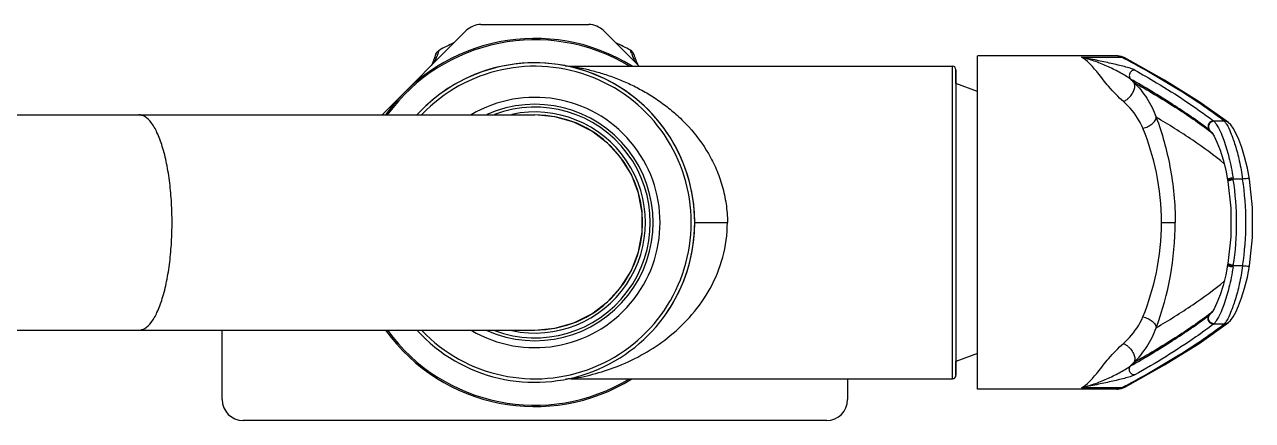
# Model space of a CAD drawing. Header units: millimetres. Extents: x 120 to 1856, y -818 to 764.
# Drawn here: x 1471.3 to 1648, y -227.8 to -170.8 of the extents above; entities that cross this region are included whole.
import ezdxf

# ---------------------------------------------------------------- set-up
doc = ezdxf.new("R2010")
doc.units = ezdxf.units.MM
doc.header["$LTSCALE"] = 0.1

msp = doc.modelspace()

# ---------------------------------------------------------------- linework, layer by layer
at = {"color": 7, "linetype": 'Continuous'}
for p, q in [((1537.0092, -170.8105), (1552.5239, -170.8105)), ((1522.7661, -183.811), (1534.8879, -171.6892)), ((1554.6453, -171.6892), (1559.7734, -176.8173)), ((1530.9017, -174.8316), (1530.9636, -174.6605)), ((1530.9636, -174.6605), (1531.0178, -174.5052)), ((1558.51, -174.5052), (1558.5138, -174.5073)), ((1558.5615, -174.6517), (1558.51, -174.5052)), ((1558.6837, -174.9839), (1558.5615, -174.6517)), ((1608.4449, -175.3151), (1608.4949, -175.311)), ((1608.4449, -223.3069), (1608.4449, -175.3151)), ((1628.5482, -175.311), (1608.5001, -175.311)), ((1623.4369, -175.5163), (1629.224, -175.5163)), ((1629.224, -175.5163), (1628.54, -175.311)), ((1629.6929, -175.6245), (1629.2036, -175.4172)), ((1629.6408, -175.7383), (1629.224, -175.5163)), ((1550.033, -176.8186), (1604.864, -176.8114)), ((1604.8699, -221.8114), (1604.864, -176.8114)), ((1605.364, -177.3113), (1605.3637, -182.311)), ((1605.365, -179.3111), (1605.364, -177.3113)), ((1605.3643, -179.3111), (1605.3639, -182.811)), ((1608.4449, -180.449), (1605.3643, -179.311)), ((1605.3637, -182.811), (1605.3653, -199.3151)), ((1462.9573, -183.811), (1544.7682, -183.811)), ((1643.9619, -184.7061), (1642.4719, -184.7061)), ((1644.5703, -184.904), (1644.566, -184.9007)), ((1642.1144, -186.2778), (1641.8749, -186.0182)), ((1642.0621, -186.2711), (1642.0381, -186.2527)), ((1642.1937, -186.384), (1642.1092, -186.3074)), ((1642.1234, -186.2894), (1642.1144, -186.2778)), ((1642.1234, -186.2895), (1642.1773, -186.3629)), ((1644.4559, -193.1532), (1644.4814, -193.3092)), ((1644.5183, -193.2632), (1644.4815, -193.31)), ((1644.4815, -193.3098), (1644.4945, -193.3911)), ((1644.5252, -193.3502), (1644.4946, -193.392)), ((1646.6178, -193.0571), (1645.2712, -193.0571)), ((1567.7698, -199.3152), (1572.4701, -199.3153)), ((1605.3654, -199.311), (1605.3688, -219.048)), ((1634.9607, -199.311), (1636.9203, -199.311)), ((1644.4559, -205.4688), (1644.1892, -206.8581)), ((1644.4815, -205.312), (1644.4561, -205.4679)), ((1644.5183, -205.3588), (1644.4815, -205.3121)), ((1644.4946, -205.2296), (1644.4817, -205.3109)), ((1644.5252, -205.2718), (1644.4946, -205.23)), ((1646.6178, -205.5648), (1645.2712, -205.5648)), ((1640.3683, -216.7078), (1644.5703, -213.718)), ((1641.8749, -212.6037), (1642.1144, -212.3443)), ((1642.0794, -212.3203), (1642.0894, -212.3085)), ((1642.0981, -212.3232), (1642.1092, -212.3145)), ((1642.1092, -212.3145), (1642.1935, -212.2381)), ((1642.1143, -212.3443), (1642.1239, -212.3318)), ((1642.1768, -212.2597), (1642.1238, -212.332)), ((1644.5703, -213.718), (1644.5663, -213.7211)), ((1462.9573, -214.811), (1544.7682, -214.811)), ((1499.7666, -224.8105), (1499.7666, -214.811)), ((1642.4719, -213.9158), (1643.9619, -213.9158)), ((1605.3688, -217.9249), (1605.3695, -219.3108)), ((1605.3688, -219.048), (1605.3698, -221.3112)), ((1608.4449, -218.174), (1605.3695, -219.311)), ((1605.3698, -221.3113), (1605.3702, -219.3108)), ((1549.9832, -221.8186), (1550.3259, -221.7625)), ((1549.9832, -221.8186), (1604.8699, -221.8114)), ((1589.7666, -221.8134), (1589.7666, -224.8105)), ((1608.4949, -223.3109), (1608.4449, -223.3069)), ((1628.5482, -223.311), (1608.5001, -223.311)), ((1629.224, -223.1057), (1623.4368, -223.1057)), ((1629.224, -223.1057), (1628.54, -223.311)), ((1629.1998, -223.2059), (1629.6929, -222.9975)), ((1629.224, -223.1057), (1629.6409, -222.8836)), ((1586.7666, -227.8105), (1502.7666, -227.8105))]:
    msp.add_line(p, q, dxfattribs=at)
for points in [[(1531.0097, -174.5097), (1530.9306, -174.5593), (1530.7472, -174.7202), (1530.6149, -174.903), (1530.5309, -175.091)], [(1558.997, -175.0913), (1558.8655, -174.8277), (1558.6509, -174.5989), (1558.5138, -174.5073)], [(1629.2036, -175.4172), (1628.6494, -175.3141), (1628.5392, -175.311)], [(1644.5703, -184.904), (1640.3716, -181.9163), (1635.3871, -178.8038), (1629.6929, -175.6245)], [(1560.2043, -200.7189), (1560.2046, -197.906), (1559.679, -195.0774), (1558.6496, -192.4151), (1557.1516, -189.9889), (1555.235, -187.8787), (1552.9601, -186.1526), (1550.3942, -184.868), (1547.6272, -184.0769), (1544.7682, -183.811)], [(1647.6058, -193.0589), (1647.3097, -191.4642), (1646.9162, -189.8703), (1646.4893, -188.4955), (1646.0594, -187.3525), (1645.6485, -186.4401), (1645.267, -185.7432), (1644.9065, -185.2327), (1644.566, -184.9007)], [(1642.1773, -186.3629), (1642.5066, -186.9027), (1642.9215, -187.757), (1643.3727, -188.8965), (1643.8114, -190.2656)], [(1643.8114, -190.2656), (1644.1929, -191.7806), (1644.4559, -193.1532)], [(1644.4946, -193.392), (1644.9052, -197.264), (1644.9048, -201.3652), (1644.4946, -205.23)], [(1647.6058, -205.563), (1648.0354, -201.4815), (1648.0363, -197.1571), (1647.6058, -193.0589)], [(1544.7682, -214.811), (1547.6269, -214.5451), (1550.3935, -213.7542), (1552.9589, -212.4701), (1555.2335, -210.7446), (1557.15, -208.6352), (1558.6482, -206.2097), (1559.6781, -203.5478), (1560.2043, -200.7189)], [(1644.5657, -213.7215), (1644.9006, -213.3963), (1645.2606, -212.8893), (1645.6407, -212.1977), (1646.0498, -211.2927), (1646.4786, -210.1576), (1646.9062, -208.7872), (1647.3027, -207.1898), (1647.6058, -205.563)], [(1644.1892, -206.8581), (1643.807, -208.3717), (1643.3686, -209.737), (1642.9184, -210.8719), (1642.5049, -211.7223), (1642.1768, -212.2597)], [(1629.6929, -222.9975), (1635.3834, -219.8203), (1640.3683, -216.7078)], [(1628.5392, -223.311), (1628.6475, -223.308), (1629.1998, -223.2059)]]:
    msp.add_lwpolyline(points, dxfattribs=at)
for centre, radius, start, end in [((1537.0092, -173.8105), 3, 90.00001, 135.00001), ((1552.5239, -173.8105), 3, 45.00001, 90.00001), ((1544.7669, -199.311), 26.5, 58.138235, 144.174621), ((1544.7669, -199.311), 26.3, 58.824886, 143.850342), ((1515.0047, -168.984), 16.9384, 338.554075, 339.804094), ((1544.7639, -199.3065), 28.356, 114.259438, 118.997322), ((1544.7639, -199.3065), 28.356, 61.002698, 65.721381), ((1544.7669, -199.311), 23, 79.041891, 137.613195), ((1544.77, -199.3156), 22.9993, 222.529439, 137.444721), ((1515.6957, -170.2383), 15.6087, 335.500835, 341.864588), ((1515.6963, -170.2392), 15.6087, 335.757308, 341.867132), ((1514.5194, -168.7822), 17.4639, 334.555955, 337.981218), ((1514.7782, -168.8951), 17.1818, 338.006641, 338.554312), ((1574.8333, -168.8516), 17.2747, 200.792819, 201.489788), ((1574.9365, -168.811), 17.3855, 201.489885, 201.614421), ((1574.906, -168.8202), 17.3538, 201.623272, 205.452939), ((1573.8328, -170.2392), 15.6087, 198.131446, 204.216268), ((1544.77, -199.3156), 22.4999, 223.709619, 136.288378), ((1544.7694, -199.3147), 23, 324.155224, 79.048038), ((1550.0333, -172.1078), 4.7107, 259.058741, 269.994596), ((1604.864, -177.3114), 0.5, 0.007507, 90.007507), ((1643.3829, -165.8112), 18.2107, 224.878665, 226.915195), ((1544.7669, -199.311), 18.019, 239.42605, 120.576311), ((1544.7669, -199.311), 17.0192, 246.069091, 113.930909), ((1544.7669, -199.311), 16.612, 249.548713, 110.451287), ((1544.7669, -199.311), 15.912, 257.94472, 102.054643), ((1544.7669, -199.311), 15.5, 270, 90), ((1639.0815, -189.0728), 5.5284, 52.172176, 52.726807), ((1641.6526, -185.6753), 1.269, 47.942371, 49.789044), ((1640.8634, -187.251), 4.0328, 31.415899, 32.260043), ((1638.7436, -189.9859), 5.055, 52.16703, 52.767853), ((1647.868, -181.2944), 7.6533, 217.572479, 220.380993), ((1641.1479, -186.8882), 1.1338, 50.115363, 52.110631), ((1647.9691, -181.32), 7.695, 217.629817, 219.477791), ((1647.965, -181.3234), 7.6896, 219.477967, 220.402396), ((1634.7427, -192.4686), 9.5844, 39.961046, 40.431971), ((1637.8976, -191.7152), 6.8543, 52.088855, 52.585715), ((1634.722, -192.4859), 9.6113, 38.677197, 39.960677), ((1634.8183, -192.5132), 9.5744, 39.155522, 40.403184), ((1572.2772, -203.9238), 73.7984, 8.467478, 8.603067), ((1622.7677, -196.6257), 22.7847, 8.789862, 9.010984), ((1605.1785, -199.3439), 40.5827, 0.046526, 8.787658), ((1605.7927, -199.311), 41.3014, 351.290759, 8.709241), ((1593.2662, -199.2524), 43.6541, 339.608088, 359.923082), ((1605.4101, -199.2959), 40.3511, 351.187187, 359.978608), ((1572.275, -194.6978), 73.8007, 351.39696, 351.53252), ((1622.7686, -201.9964), 22.7839, 350.989019, 351.210114), ((1647.868, -217.3275), 7.6532, 139.619058, 142.427583), ((1638.7431, -208.6354), 5.0558, 307.232188, 307.832912), ((1641.1478, -211.7337), 1.1338, 307.889395, 309.884854), ((1647.9691, -217.302), 7.695, 140.52219, 142.370184), ((1647.965, -217.2986), 7.6896, 139.597601, 140.522014), ((1634.7438, -206.1543), 9.5829, 319.568681, 319.950805), ((1637.7713, -206.7428), 7.0613, 307.174675, 307.788076), ((1634.722, -206.1361), 9.6113, 320.043493, 321.321726), ((1634.8186, -206.109), 9.5741, 319.596993, 320.843223), ((1640.869, -211.3745), 4.0262, 327.745884, 328.553385), ((1544.7669, -199.311), 26.5, 215.825433, 301.813386), ((1544.7669, -199.311), 26.3, 216.158334, 301.13725), ((1639.0809, -209.5484), 5.5293, 307.27324, 307.827775), ((1641.6526, -212.9467), 1.2691, 310.210984, 312.057664), ((1643.3814, -232.8095), 18.2087, 133.084137, 135.120812), ((1549.9848, -226.5287), 4.7102, 90.019966, 100.645775), ((1544.8664, -189.5249), 32.6966, 279.611866, 280.018306), ((1604.8698, -221.3114), 0.5, 270.007507, 0.019468), ((1502.7666, -224.8105), 3, 180.00001, 270.00001), ((1586.7666, -224.8105), 3, 270.00001, 0.00001)]:
    msp.add_arc(centre, radius, start, end, dxfattribs=at)
for points in [[(1530.5309, -175.091), (1530.5704, -174.9725), (1530.6325, -174.8594), (1530.7114, -174.7625)], [(1530.7114, -174.7625), (1530.7934, -174.6612), (1530.8963, -174.5739), (1531.0097, -174.5097)], [(1629.6929, -175.6245), (1629.5512, -175.5493), (1629.3843, -175.5112), (1629.224, -175.5163)], [(1550.0331, -176.8186), (1550.0343, -176.8186), (1550.0356, -176.8186), (1550.0369, -176.8186)], [(1644.566, -184.9007), (1644.3974, -184.7729), (1644.1734, -184.7014), (1643.9619, -184.7061)], [(1644.5663, -213.7211), (1644.3976, -213.849), (1644.1735, -213.9205), (1643.9619, -213.9158)], [(1629.6929, -222.9975), (1629.5512, -223.0727), (1629.3843, -223.1108), (1629.224, -223.1057)]]:
    msp.add_open_spline(points, degree=3, dxfattribs=at)
for points, knots in [([(1630.4788, -178.6608), (1630.244, -178.4704), (1629.6994, -178.1456), (1628.8653, -177.6673), (1627.9823, -177.215), (1626.7922, -176.6537), (1625.2873, -176.0495), (1624.052, -175.6767), (1623.4369, -175.5163)], [0, 0, 0, 0, 0.11704117, 0.24428894, 0.37283189, 0.50095406, 0.75385398, 1, 1, 1, 1]), ([(1631.0945, -177.3627), (1631.005, -177.3124), (1630.7935, -177.2245), (1630.3035, -177.0583), (1629.5944, -176.8616), (1628.6734, -176.6326), (1627.3336, -176.3245), (1625.5814, -175.9531), (1624.1584, -175.665), (1623.4369, -175.5163)], [0, 0, 0, 0, 0.03903597, 0.0867421, 0.19691152, 0.31870136, 0.44777266, 0.71978113, 1, 1, 1, 1]), ([(1629.478, -181.9122), (1628.7126, -181.2324), (1627.4358, -179.882), (1625.9041, -177.926), (1624.6957, -176.4419), (1623.8484, -175.719), (1623.4369, -175.5163)], [0, 0, 0, 0, 0.34798498, 0.62927103, 0.8440843, 1, 1, 1, 1]), ([(1643.9619, -184.7061), (1641.8585, -183.0937), (1637.1764, -179.9363), (1632.2747, -177.1462), (1629.6408, -175.7383)], [0, 0, 0, 0, 0.47018037, 1, 1, 1, 1]), ([(1550.0352, -176.8186), (1550.0125, -176.8187), (1550.1958, -176.8392), (1550.2764, -176.8605), (1550.5719, -176.9072), (1550.9982, -176.9883), (1551.6545, -177.1171), (1552.4849, -177.3041), (1553.3746, -177.5305), (1554.2914, -177.7945), (1555.2262, -178.0919), (1556.4933, -178.5405), (1558.0801, -179.1931), (1559.9576, -180.1233), (1561.8029, -181.212), (1563.5972, -182.4688), (1565.3203, -183.9046), (1567.5197, -186.1007), (1569.4384, -188.6907), (1570.9249, -191.6323), (1571.7941, -194.0659), (1572.3372, -196.648), (1572.4823, -198.4233), (1572.4701, -199.3153)], [0, 0, 0, 0, 0.00197114, 0.00716276, 0.01483023, 0.0242382, 0.0466502, 0.07185256, 0.09857094, 0.12627108, 0.15475287, 0.18377283, 0.24302839, 0.30367727, 0.36564841, 0.42897702, 0.49378049, 0.56023219, 0.6987293, 0.77130391, 0.84600156, 0.92250471, 1, 1, 1, 1]), ([(1631.0945, -177.3627), (1630.9501, -177.3671), (1630.6564, -177.4625), (1630.3586, -177.8104), (1630.277, -178.2608), (1630.3904, -178.5477), (1630.479, -178.661)], [0, 0, 0, 0, 0.24851392, 0.50069654, 0.7523825, 1, 1, 1, 1]), ([(1631.0945, -177.3627), (1632.1483, -177.9543), (1636.0397, -180.2092), (1639.8061, -182.6892), (1642.4295, -184.6735)], [0, 0, 0, 0, 0.26868706, 1, 1, 1, 1]), ([(1629.478, -181.9122), (1629.6199, -181.8422), (1629.898, -181.6715), (1630.336, -181.2985), (1630.7476, -180.7947), (1631.0451, -180.1836), (1631.145, -179.5982), (1631.0377, -179.2393), (1630.9435, -179.1112)], [0, 0, 0, 0, 0.13688127, 0.28061438, 0.49605463, 0.69459375, 0.86251434, 1, 1, 1, 1]), ([(1641.8021, -185.9611), (1640.1037, -184.6689), (1636.3951, -182.1219), (1632.5329, -179.8213), (1630.4788, -178.6608)], [0, 0, 0, 0, 0.47494354, 1, 1, 1, 1]), ([(1630.9435, -179.1112), (1632.9597, -180.2514), (1636.7423, -182.5038), (1640.3771, -184.9937), (1642.0381, -186.2528)], [0, 0, 0, 0, 0.52636145, 1, 1, 1, 1]), ([(1630.9437, -179.1114), (1631.6545, -179.8129), (1632.9461, -181.3779), (1633.8538, -183.2003), (1634.1846, -184.1587)], [0, 0, 0, 0, 0.49621492, 1, 1, 1, 1]), ([(1632.2747, -185.7475), (1632.1224, -185.373), (1631.4199, -183.9417), (1630.365, -182.7), (1629.478, -181.9122)], [0, 0, 0, 0, 0.25417181, 1, 1, 1, 1]), ([(1492.5506, -199.311), (1492.5506, -198.3705), (1492.4973, -196.464), (1492.25, -193.6298), (1491.8236, -190.9058), (1491.2287, -188.4669), (1490.497, -186.4612), (1489.6677, -184.9878), (1488.7737, -184.0539), (1488.0639, -183.811), (1487.7608, -183.811)], [0, 0, 0, 0, 0.1655791, 0.33555038, 0.50054699, 0.65050077, 0.77690666, 0.8751853, 0.94664713, 1, 1, 1, 1]), ([(1632.2748, -185.7475), (1632.5227, -185.6841), (1632.9944, -185.5093), (1633.5976, -185.1299), (1634.0295, -184.6839), (1634.1775, -184.3222), (1634.1846, -184.1587)], [0, 0, 0, 0, 0.29398005, 0.57323164, 0.81200889, 1, 1, 1, 1]), ([(1634.1846, -184.1587), (1635.0421, -186.4766), (1636.4331, -191.4653), (1636.92, -196.6298), (1636.9203, -199.311)], [0, 0, 0, 0, 0.47964521, 1, 1, 1, 1]), ([(1643.9721, -190.8411), (1642.517, -189.6483), (1639.3232, -187.3079), (1635.9689, -185.2114), (1634.1846, -184.1587)], [0, 0, 0, 0, 0.4759524, 1, 1, 1, 1]), ([(1642.4295, -184.6735), (1642.2844, -184.6768), (1641.9894, -184.7683), (1641.687, -185.1119), (1641.6024, -185.5609), (1641.7144, -185.8472), (1641.8021, -185.9611)], [0, 0, 0, 0, 0.24993596, 0.50172395, 0.75233489, 1, 1, 1, 1]), ([(1642.4719, -184.7061), (1642.3269, -184.7093), (1642.0319, -184.8005), (1641.7292, -185.1438), (1641.6442, -185.5929), (1641.7564, -185.8794), (1641.8442, -185.9934)], [0, 0, 0, 0, 0.24986316, 0.50150735, 0.75210581, 1, 1, 1, 1]), ([(1642.5027, -184.733), (1642.358, -184.737), (1642.0639, -184.8294), (1641.7623, -185.1722), (1641.6767, -185.6194), (1641.7878, -185.9048), (1641.8749, -186.0182)], [0, 0, 0, 0, 0.25022027, 0.50242187, 0.75296266, 1, 1, 1, 1]), ([(1642.5027, -184.733), (1642.6165, -184.8355), (1642.8446, -185.1439), (1643.1768, -185.7277), (1643.5451, -186.5222), (1644.0952, -187.9285), (1644.7305, -190.0598), (1645.095, -191.8919), (1645.2453, -192.8844)], [0, 0, 0, 0, 0.05293761, 0.13098934, 0.23253324, 0.35519758, 0.65294767, 1, 1, 1, 1]), ([(1643.9619, -184.7061), (1643.987, -184.7275), (1644.1065, -184.8453), (1644.202, -184.9848), (1644.2737, -185.0984)], [0, 0, 0, 0, 0.1972436, 1, 1, 1, 1]), ([(1644.3051, -185.1489), (1644.5387, -185.5313), (1644.9899, -186.526), (1645.6105, -188.2944), (1646.1964, -190.5331), (1646.4944, -192.1805), (1646.6178, -193.0571)], [0, 0, 0, 0, 0.16241543, 0.39390705, 0.67915016, 1, 1, 1, 1]), ([(1634.9608, -199.311), (1634.9607, -196.8972), (1634.4744, -192.2543), (1633.1096, -187.8009), (1632.2747, -185.7475)], [0, 0, 0, 0, 0.52129028, 1, 1, 1, 1]), ([(1645.2453, -192.8844), (1645.1422, -192.9009), (1644.9539, -192.9364), (1644.6984, -193.0074), (1644.549, -193.0627), (1644.4514, -193.126), (1644.4559, -193.1532)], [0, 0, 0, 0, 0.36871169, 0.68511516, 0.90271829, 1, 1, 1, 1]), ([(1645.2712, -193.0571), (1645.1143, -193.0819), (1644.8975, -193.1245), (1644.6482, -193.2012), (1644.5527, -193.2406), (1644.5183, -193.2632)], [0, 0, 0, 0, 0.60823157, 0.84251545, 1, 1, 1, 1]), ([(1645.2848, -193.144), (1645.1249, -193.1686), (1644.9046, -193.2109), (1644.6534, -193.288), (1644.5582, -193.3273), (1644.5252, -193.3502)], [0, 0, 0, 0, 0.6141936, 0.8474224, 1, 1, 1, 1]), ([(1647.6057, -193.059), (1647.6008, -193.028), (1647.4673, -192.9989), (1647.283, -192.9928), (1646.9676, -193.0095), (1646.7415, -193.0382), (1646.6178, -193.0571)], [0, 0, 0, 0, 0.09369291, 0.30916867, 0.62588996, 1, 1, 1, 1]), ([(1487.7608, -214.811), (1488.0639, -214.811), (1488.7737, -214.568), (1489.6677, -213.6342), (1490.497, -212.1607), (1491.2287, -210.155), (1491.8236, -207.7161), (1492.25, -204.9922), (1492.4973, -202.1579), (1492.5506, -200.2515), (1492.5506, -199.311)], [0, 0, 0, 0, 0.05335287, 0.1248147, 0.22309334, 0.34949923, 0.49945301, 0.66444962, 0.8344209, 1, 1, 1, 1]), ([(1550.5544, -221.7229), (1552.8539, -221.3168), (1557.7398, -219.9081), (1563.4248, -216.5746), (1567.5244, -212.6014), (1570.1778, -208.8142), (1572.0233, -204.3099), (1572.47, -200.9968), (1572.4701, -199.3153)], [0, 0, 0, 0, 0.20638264, 0.44562898, 0.573655, 0.70863487, 0.85138184, 1, 1, 1, 1]), ([(1632.2747, -212.8744), (1633.1097, -210.821), (1634.4746, -206.3677), (1634.9607, -201.7248), (1634.9608, -199.311)], [0, 0, 0, 0, 0.47871538, 1, 1, 1, 1]), ([(1645.2453, -205.7375), (1645.0951, -206.73), (1644.7305, -208.5621), (1644.0952, -210.6935), (1643.5451, -212.0998), (1643.1768, -212.8943), (1642.8446, -213.4781), (1642.6165, -213.7865), (1642.5027, -213.8889)], [0, 0, 0, 0, 0.34705233, 0.64480241, 0.76746676, 0.86901063, 0.94706229, 1, 1, 1, 1]), ([(1646.6178, -205.5648), (1646.4943, -206.4419), (1646.1962, -208.0901), (1645.6099, -210.3297), (1644.989, -212.0982), (1644.5377, -213.0928), (1644.3039, -213.475)], [0, 0, 0, 0, 0.32093066, 0.60621447, 0.83768478, 1, 1, 1, 1]), ([(1645.2453, -205.7375), (1645.1422, -205.7211), (1644.954, -205.6856), (1644.6984, -205.6146), (1644.549, -205.5593), (1644.4514, -205.496), (1644.4559, -205.4688)], [0, 0, 0, 0, 0.36870887, 0.68511107, 0.90271552, 1, 1, 1, 1]), ([(1645.2712, -205.5648), (1645.1143, -205.5401), (1644.8975, -205.4974), (1644.6482, -205.4208), (1644.5527, -205.3813), (1644.5183, -205.3588)], [0, 0, 0, 0, 0.60823365, 0.84251715, 1, 1, 1, 1]), ([(1645.2848, -205.478), (1645.1249, -205.4534), (1644.9046, -205.4111), (1644.6534, -205.334), (1644.5582, -205.2947), (1644.5252, -205.2718)], [0, 0, 0, 0, 0.61419528, 0.84742352, 1, 1, 1, 1]), ([(1647.6057, -205.563), (1647.6008, -205.594), (1647.4673, -205.623), (1647.283, -205.6291), (1646.9676, -205.6125), (1646.7415, -205.5837), (1646.6178, -205.5648)], [0, 0, 0, 0, 0.09369545, 0.3091728, 0.62589381, 1, 1, 1, 1]), ([(1634.1846, -214.4632), (1635.9689, -213.4106), (1639.3232, -211.3141), (1642.5169, -208.9738), (1643.972, -207.7809)], [0, 0, 0, 0, 0.52404511, 1, 1, 1, 1]), ([(1629.478, -216.7098), (1629.7737, -216.4471), (1630.9109, -215.3378), (1631.825, -213.9804), (1632.2747, -212.8744)], [0, 0, 0, 0, 0.2488286, 1, 1, 1, 1]), ([(1630.4788, -219.9612), (1632.5329, -218.8007), (1636.3951, -216.5), (1640.1037, -213.9531), (1641.8021, -212.6608)], [0, 0, 0, 0, 0.52505724, 1, 1, 1, 1]), ([(1642.0381, -212.3692), (1640.3771, -213.6283), (1636.7423, -216.1182), (1632.9597, -218.3706), (1630.9435, -219.5108)], [0, 0, 0, 0, 0.47364164, 1, 1, 1, 1]), ([(1632.2747, -212.8744), (1632.5226, -212.9377), (1632.9943, -213.1125), (1633.5975, -213.4919), (1634.0295, -213.938), (1634.1775, -214.2997), (1634.1846, -214.4632)], [0, 0, 0, 0, 0.29396232, 0.57322836, 0.81200769, 1, 1, 1, 1]), ([(1642.4295, -213.9484), (1642.2845, -213.9452), (1641.9896, -213.8538), (1641.6871, -213.5102), (1641.6023, -213.0611), (1641.7145, -212.7746), (1641.8023, -212.6606)], [0, 0, 0, 0, 0.24980332, 0.50147653, 0.75212434, 1, 1, 1, 1]), ([(1642.472, -213.9158), (1642.3269, -213.9126), (1642.032, -213.8215), (1641.7292, -213.4782), (1641.6442, -213.0291), (1641.7564, -212.7426), (1641.8442, -212.6285)], [0, 0, 0, 0, 0.24986318, 0.50150734, 0.75210581, 1, 1, 1, 1]), ([(1642.5027, -213.8889), (1642.358, -213.885), (1642.0639, -213.7925), (1641.7623, -213.4498), (1641.6767, -213.0025), (1641.7878, -212.7171), (1641.8749, -212.6037)], [0, 0, 0, 0, 0.25021945, 0.50242146, 0.75296293, 1, 1, 1, 1]), ([(1644.274, -213.5232), (1644.2468, -213.5662), (1644.1544, -213.7054), (1644.0506, -213.8402), (1643.9619, -213.9158)], [0, 0, 0, 0, 0.30392715, 1, 1, 1, 1]), ([(1629.6409, -222.8836), (1632.2747, -221.4758), (1637.1765, -218.6857), (1641.8585, -215.5283), (1643.9619, -213.9158)], [0, 0, 0, 0, 0.52981903, 1, 1, 1, 1]), ([(1630.9435, -219.5107), (1631.6543, -218.8091), (1632.9459, -217.2441), (1633.8543, -215.4219), (1634.1846, -214.4632)], [0, 0, 0, 0, 0.49621514, 1, 1, 1, 1]), ([(1642.4295, -213.9484), (1641.5984, -214.5771), (1637.9532, -217.2144), (1634.1081, -219.5677), (1631.0945, -221.2593)], [0, 0, 0, 0, 0.23168977, 1, 1, 1, 1]), ([(1623.4368, -223.1057), (1623.8483, -222.903), (1624.6957, -222.18), (1625.9041, -220.696), (1627.4358, -218.74), (1628.7126, -217.3896), (1629.478, -216.7098)], [0, 0, 0, 0, 0.15592271, 0.37073698, 0.652019, 1, 1, 1, 1]), ([(1629.4781, -216.7098), (1629.62, -216.7798), (1629.8981, -216.9506), (1630.336, -217.3236), (1630.7476, -217.8274), (1631.0451, -218.4384), (1631.145, -219.0238), (1631.0377, -219.3827), (1630.9435, -219.5107)], [0, 0, 0, 0, 0.13688372, 0.28061783, 0.49605749, 0.69459482, 0.8625142, 1, 1, 1, 1]), ([(1623.4369, -223.1056), (1624.0519, -222.9451), (1625.2872, -222.5722), (1626.7922, -221.9682), (1627.9824, -221.407), (1628.8651, -220.9546), (1629.6996, -220.4768), (1630.2436, -220.1511), (1630.4788, -219.9612)], [0, 0, 0, 0, 0.24613443, 0.49904773, 0.62718002, 0.75570469, 0.88292206, 1, 1, 1, 1]), ([(1631.0945, -221.2593), (1630.9501, -221.255), (1630.6562, -221.1595), (1630.3585, -220.8114), (1630.2771, -220.3611), (1630.3904, -220.0745), (1630.4789, -219.9612)], [0, 0, 0, 0, 0.24865028, 0.50095049, 0.75259698, 1, 1, 1, 1]), ([(1631.0945, -221.2593), (1630.8933, -221.3662), (1630.4002, -221.5346), (1629.5952, -221.761), (1628.6732, -221.9892), (1627.3337, -222.2975), (1625.5812, -222.6687), (1624.1584, -222.9571), (1623.4368, -223.1057)], [0, 0, 0, 0, 0.08665144, 0.19681824, 0.31863915, 0.44772535, 0.71976138, 1, 1, 1, 1])]:
    msp.add_open_spline(points, degree=3, knots=knots, dxfattribs=at)

doc.saveas('drawing.dxf')
